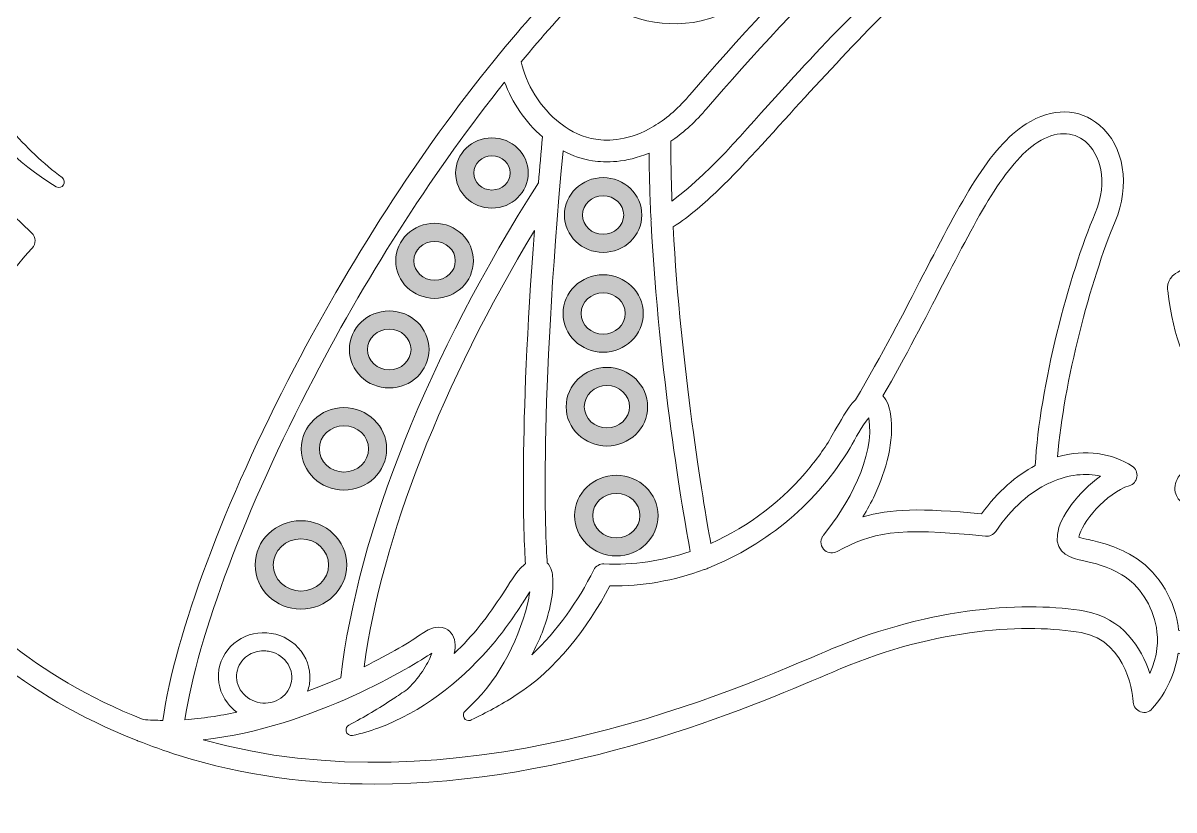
# Model space of a CAD drawing. Extents: x 1745 to 2766, y 1 to 1010.
# Drawn here: x 2128.6 to 2446.5, y 293.1 to 510.3 of the extents above; entities that cross this region are included whole.
import ezdxf

# ---------------------------------------------------------------- set-up
doc = ezdxf.new("R2010")
doc.units = 0
doc.header["$MEASUREMENT"] = 0
doc.layers.add('Layer 5', color=7, linetype='Continuous', lineweight=0)

# ---------------------------------------------------------------- blocks, each defined once
blk = doc.blocks.new('Block_0')
at = {"layer": 'Layer 5', "transparency": 33554687}
h = blk.add_hatch(color=7, dxfattribs=at)
h.dxf.hatch_style = 2
edge = h.paths.add_edge_path()
edge.add_spline(control_points=[(2258.12, 473.62), (2260.9, 473.62), (2263.15, 471.51), (2263.15, 468.92), (2263.15, 466.33), (2260.9, 464.22), (2258.12, 464.22), (2255.35, 464.22), (2253.09, 466.33), (2253.09, 468.92), (2253.09, 471.51), (2255.35, 473.62), (2258.12, 473.62)], knot_values=[0, 0, 0, 0, 1, 1, 1, 2, 2, 2, 3, 3, 3, 4, 4, 4, 4], degree=3, periodic=0)
edge = h.paths.add_edge_path()
edge.add_spline(control_points=[(2258.12, 459.22), (2263.65, 459.22), (2268.15, 463.57), (2268.15, 468.92), (2268.15, 474.27), (2263.65, 478.62), (2258.12, 478.62), (2252.59, 478.62), (2248.09, 474.27), (2248.09, 468.92), (2248.09, 463.57), (2252.59, 459.22), (2258.12, 459.22)], knot_values=[0, 0, 0, 0, 1, 1, 1, 2, 2, 2, 3, 3, 3, 4, 4, 4, 4], degree=3, periodic=0)
h = blk.add_hatch(color=7, dxfattribs=at)
h.dxf.hatch_style = 2
edge = h.paths.add_edge_path()
edge.add_spline(control_points=[(2288.83, 462.64), (2291.97, 462.64), (2294.52, 460.25), (2294.52, 457.31), (2294.52, 454.38), (2291.97, 451.99), (2288.83, 451.99), (2285.7, 451.99), (2283.15, 454.38), (2283.15, 457.31), (2283.15, 460.25), (2285.7, 462.64), (2288.83, 462.64)], knot_values=[0, 0, 0, 0, 1, 1, 1, 2, 2, 2, 3, 3, 3, 4, 4, 4, 4], degree=3, periodic=0)
edge = h.paths.add_edge_path()
edge.add_spline(control_points=[(2288.83, 446.99), (2294.73, 446.99), (2299.52, 451.62), (2299.52, 457.31), (2299.52, 463.01), (2294.73, 467.64), (2288.83, 467.64), (2282.94, 467.64), (2278.15, 463.01), (2278.15, 457.31), (2278.15, 451.62), (2282.94, 446.99), (2288.83, 446.99)], knot_values=[0, 0, 0, 0, 1, 1, 1, 2, 2, 2, 3, 3, 3, 4, 4, 4, 4], degree=3, periodic=0)
h = blk.add_hatch(color=7, dxfattribs=at)
h.dxf.hatch_style = 2
edge = h.paths.add_edge_path()
edge.add_spline(control_points=[(2242.28, 450.04), (2245.44, 450.04), (2248.01, 447.63), (2248.01, 444.67), (2248.01, 441.72), (2245.44, 439.31), (2242.28, 439.31), (2239.13, 439.31), (2236.56, 441.72), (2236.56, 444.67), (2236.56, 447.63), (2239.13, 450.04), (2242.28, 450.04)], knot_values=[0, 0, 0, 0, 1, 1, 1, 2, 2, 2, 3, 3, 3, 4, 4, 4, 4], degree=3, periodic=0)
edge = h.paths.add_edge_path()
edge.add_spline(control_points=[(2242.28, 434.31), (2248.2, 434.31), (2253.01, 438.96), (2253.01, 444.67), (2253.01, 450.39), (2248.2, 455.04), (2242.28, 455.04), (2236.37, 455.04), (2231.56, 450.39), (2231.56, 444.67), (2231.56, 438.96), (2236.37, 434.31), (2242.28, 434.31)], knot_values=[0, 0, 0, 0, 1, 1, 1, 2, 2, 2, 3, 3, 3, 4, 4, 4, 4], degree=3, periodic=0)
h = blk.add_hatch(color=7, dxfattribs=at)
h.dxf.hatch_style = 2
edge = h.paths.add_edge_path()
edge.add_spline(control_points=[(2288.83, 435.83), (2292.18, 435.83), (2294.91, 433.27), (2294.91, 430.13), (2294.91, 426.99), (2292.18, 424.44), (2288.83, 424.44), (2285.49, 424.44), (2282.76, 426.99), (2282.76, 430.13), (2282.76, 433.27), (2285.49, 435.83), (2288.83, 435.83)], knot_values=[0, 0, 0, 0, 1, 1, 1, 2, 2, 2, 3, 3, 3, 4, 4, 4, 4], degree=3, periodic=0)
edge = h.paths.add_edge_path()
edge.add_spline(control_points=[(2288.83, 419.44), (2294.94, 419.44), (2299.91, 424.24), (2299.91, 430.13), (2299.91, 436.03), (2294.94, 440.83), (2288.83, 440.83), (2282.73, 440.83), (2277.76, 436.03), (2277.76, 430.13), (2277.76, 424.24), (2282.73, 419.44), (2288.83, 419.44)], knot_values=[0, 0, 0, 0, 1, 1, 1, 2, 2, 2, 3, 3, 3, 4, 4, 4, 4], degree=3, periodic=0)
h = blk.add_hatch(color=7, dxfattribs=at)
h.dxf.hatch_style = 2
edge = h.paths.add_edge_path()
edge.add_spline(control_points=[(2229.77, 425.83), (2233.09, 425.83), (2235.78, 423.3), (2235.78, 420.19), (2235.78, 417.09), (2233.09, 414.56), (2229.77, 414.56), (2226.46, 414.56), (2223.76, 417.09), (2223.76, 420.19), (2223.76, 423.3), (2226.46, 425.83), (2229.77, 425.83)], knot_values=[0, 0, 0, 0, 1, 1, 1, 2, 2, 2, 3, 3, 3, 4, 4, 4, 4], degree=3, periodic=0)
edge = h.paths.add_edge_path()
edge.add_spline(control_points=[(2229.77, 409.56), (2235.84, 409.56), (2240.78, 414.33), (2240.78, 420.19), (2240.78, 426.06), (2235.84, 430.83), (2229.77, 430.83), (2223.7, 430.83), (2218.76, 426.06), (2218.76, 420.19), (2218.76, 414.33), (2223.7, 409.56), (2229.77, 409.56)], knot_values=[0, 0, 0, 0, 1, 1, 1, 2, 2, 2, 3, 3, 3, 4, 4, 4, 4], degree=3, periodic=0)
h = blk.add_hatch(color=7, dxfattribs=at)
h.dxf.hatch_style = 2
edge = h.paths.add_edge_path()
edge.add_spline(control_points=[(2289.87, 398.53), (2286.42, 398.53), (2283.62, 401.16), (2283.62, 404.39), (2283.62, 407.63), (2286.42, 410.26), (2289.87, 410.26), (2293.32, 410.26), (2296.12, 407.63), (2296.12, 404.39), (2296.12, 401.16), (2293.32, 398.53), (2289.87, 398.53)], knot_values=[0, 0, 0, 0, 1, 1, 1, 2, 2, 2, 3, 3, 3, 4, 4, 4, 4], degree=3, periodic=0)
edge = h.paths.add_edge_path()
edge.add_spline(control_points=[(2289.87, 415.26), (2283.67, 415.26), (2278.62, 410.39), (2278.62, 404.39), (2278.62, 398.4), (2283.67, 393.53), (2289.87, 393.53), (2296.07, 393.53), (2301.12, 398.4), (2301.12, 404.39), (2301.12, 410.39), (2296.07, 415.26), (2289.87, 415.26)], knot_values=[0, 0, 0, 0, 1, 1, 1, 2, 2, 2, 3, 3, 3, 4, 4, 4, 4], degree=3, periodic=0)
h = blk.add_hatch(color=7, dxfattribs=at)
h.dxf.hatch_style = 2
edge = h.paths.add_edge_path()
edge.add_spline(control_points=[(2217.26, 399.13), (2221.01, 399.13), (2224.05, 396.26), (2224.05, 392.74), (2224.05, 389.22), (2221.01, 386.36), (2217.26, 386.36), (2213.52, 386.36), (2210.47, 389.22), (2210.47, 392.74), (2210.47, 396.26), (2213.52, 399.13), (2217.26, 399.13)], knot_values=[0, 0, 0, 0, 1, 1, 1, 2, 2, 2, 3, 3, 3, 4, 4, 4, 4], degree=3, periodic=0)
edge = h.paths.add_edge_path()
edge.add_spline(control_points=[(2217.26, 381.36), (2223.76, 381.36), (2229.05, 386.47), (2229.05, 392.74), (2229.05, 399.02), (2223.76, 404.13), (2217.26, 404.13), (2210.76, 404.13), (2205.47, 399.02), (2205.47, 392.74), (2205.47, 386.47), (2210.76, 381.36), (2217.26, 381.36)], knot_values=[0, 0, 0, 0, 1, 1, 1, 2, 2, 2, 3, 3, 3, 4, 4, 4, 4], degree=3, periodic=0)
h = blk.add_hatch(color=7, dxfattribs=at)
h.dxf.hatch_style = 2
edge = h.paths.add_edge_path()
edge.add_spline(control_points=[(2292.48, 368.2), (2288.88, 368.2), (2285.95, 370.95), (2285.95, 374.33), (2285.95, 377.72), (2288.88, 380.47), (2292.48, 380.47), (2296.08, 380.47), (2299.01, 377.72), (2299.01, 374.33), (2299.01, 370.95), (2296.08, 368.2), (2292.48, 368.2)], knot_values=[0, 0, 0, 0, 1, 1, 1, 2, 2, 2, 3, 3, 3, 4, 4, 4, 4], degree=3, periodic=0)
edge = h.paths.add_edge_path()
edge.add_spline(control_points=[(2292.48, 385.47), (2286.12, 385.47), (2280.95, 380.47), (2280.95, 374.33), (2280.95, 368.19), (2286.12, 363.2), (2292.48, 363.2), (2298.84, 363.2), (2304.01, 368.19), (2304.01, 374.33), (2304.01, 380.47), (2298.84, 385.47), (2292.48, 385.47)], knot_values=[0, 0, 0, 0, 1, 1, 1, 2, 2, 2, 3, 3, 3, 4, 4, 4, 4], degree=3, periodic=0)
h = blk.add_hatch(color=7, dxfattribs=at)
h.dxf.hatch_style = 2
edge = h.paths.add_edge_path()
edge.add_spline(control_points=[(2205.38, 367.91), (2209.6, 367.91), (2213.03, 364.68), (2213.03, 360.7), (2213.03, 356.73), (2209.6, 353.5), (2205.38, 353.5), (2201.17, 353.5), (2197.73, 356.73), (2197.73, 360.7), (2197.73, 364.68), (2201.17, 367.91), (2205.38, 367.91)], knot_values=[0, 0, 0, 0, 1, 1, 1, 2, 2, 2, 3, 3, 3, 4, 4, 4, 4], degree=3, periodic=0)
edge = h.paths.add_edge_path()
edge.add_spline(control_points=[(2205.38, 348.5), (2212.36, 348.5), (2218.03, 353.98), (2218.03, 360.7), (2218.03, 367.43), (2212.36, 372.91), (2205.38, 372.91), (2198.41, 372.91), (2192.73, 367.43), (2192.73, 360.7), (2192.73, 353.98), (2198.41, 348.5), (2205.38, 348.5)], knot_values=[0, 0, 0, 0, 1, 1, 1, 2, 2, 2, 3, 3, 3, 4, 4, 4, 4], degree=3, periodic=0)
at = {"layer": 'Layer 5'}
for points, knots in [([(2578.03, 451.55), (2585.62, 461.12), (2589.46, 468.07), (2589.46, 472.27), (2589.46, 472.99), (2589.24, 474.36), (2587.74, 475.44), (2584.27, 477.95), (2574.34, 477.73), (2564.12, 475.17), (2568.3, 489.97), (2568.24, 500.58), (2563.78, 502.82), (2559.49, 504.96), (2547.41, 497.19), (2540.15, 491.74), (2537.29, 504.45), (2532.24, 513.95), (2527.26, 515.54), (2525.33, 516.16), (2523.4, 515.69), (2521.97, 514.27), (2518.28, 510.58), (2511.62, 496.43), (2508.29, 485.85), (2499.03, 495.47), (2495.26, 498.63), (2491.54, 498.1), (2488.69, 497.71), (2487.37, 495.2), (2486.93, 494.37), (2484.1, 488.99), (2479.65, 466.92), (2480.52, 450.2), (2477.56, 449.64), (2474.85, 449.12), (2472.37, 448.61), (2475.69, 460.91), (2478.22, 472.51), (2479.04, 489.25), (2479.96, 508.22), (2471.24, 529.82), (2456.82, 544.28), (2448.14, 552.97), (2433.5, 563.14), (2413.02, 562.18), (2373.56, 560.33), (2338.42, 519.96), (2312.76, 490.47), (2312.76, 490.47), (2312.43, 490.09), (2312.43, 490.09), (2309.14, 486.31), (2305.9, 483.66), (2302.84, 481.82), (2302.84, 481.82), (2302.84, 481.82), (2302.83, 481.82), (2296.11, 477.78), (2290.29, 477.69), (2286.82, 478.22), (2283.34, 478.74), (2280.08, 480.29), (2277.21, 482.47), (2277.14, 482.54), (2277.06, 482.59), (2276.98, 482.65), (2271.47, 486.93), (2267.46, 493.53), (2266.22, 499.65), (2271.94, 506.54), (2277.7, 513.01), (2283.48, 518.98), (2292.84, 512.31), (2304.35, 508.33), (2315.88, 510.92), (2330.38, 514.15), (2341.73, 527.17), (2344.2, 541.55), (2346.62, 557.49), (2338.02, 572.62), (2326.14, 582.79), (2326.18, 582.84), (2326.23, 582.88), (2326.26, 582.93), (2351.76, 625.05), (2363.72, 664.28), (2362.37, 701.84), (2362.43, 702.75), (2362.47, 703.67), (2362.49, 704.62), (2362.5, 705.11), (2362.37, 705.57), (2362.17, 705.98), (2361.43, 717.96), (2359.34, 729.76), (2355.88, 741.43), (2343.73, 782.44), (2318.44, 811.09), (2284.53, 824.24), (2284.36, 824.33), (2284.19, 824.42), (2284.02, 824.5), (2283.78, 824.61), (2283.52, 824.67), (2283.27, 824.72), (2274.14, 828.13), (2264.4, 830.44), (2254.13, 831.58), (2253.84, 831.65), (2253.55, 831.69), (2253.26, 831.67), (2244.67, 832.57), (2235.71, 832.64), (2226.43, 831.86), (2218.15, 839.36), (2208.36, 844.97), (2196.53, 849.07), (2179.82, 854.85), (2174.62, 856.01), (2172.31, 852.54), (2170.16, 849.32), (2173.68, 845.35), (2175.58, 843.22), (2178.3, 840.16), (2180.21, 835.94), (2182.22, 831.47), (2185.49, 824.22), (2189.15, 816.12), (2197.34, 810.29), (2192.61, 805.77), (2188.43, 801.86), (2184.67, 798.35), (2167.47, 782.28), (2160.36, 775.62), (2159.16, 764.42), (2158.2, 755.37), (2155.24, 752.66), (2144.26, 742.6), (2141.36, 739.95), (2138.08, 736.94), (2134.17, 733.21), (2130.78, 729.97), (2127.64, 727.08), (2124.86, 724.54), (2111.57, 712.33), (2104.25, 705.61), (2106.01, 693.13), (2106.52, 689.49), (2107.37, 686.26), (2108.46, 683.4), (2108.48, 683.34), (2108.5, 683.29), (2108.52, 683.24), (2112.01, 674.14), (2117.94, 669), (2123.29, 667.83), (2126.72, 667.07), (2126.89, 666.89), (2128.45, 665.21), (2128.59, 665.07), (2128.73, 664.92), (2128.88, 664.76), (2129.44, 663.82), (2130.34, 662.87), (2131.67, 662.01), (2131.95, 661.75), (2132.25, 661.49), (2132.57, 661.21), (2135.51, 658.64), (2138.31, 657.39), (2141.11, 657.39), (2141.45, 657.39), (2141.79, 657.41), (2142.13, 657.44), (2146.81, 657.95), (2150.32, 662), (2152.54, 665.01), (2153.96, 666.92), (2155.39, 668.62), (2156.72, 670.08), (2157.15, 667.49), (2158.08, 664.98), (2159.07, 662.73), (2160.89, 658.53), (2162.59, 654.66), (2163.91, 650.47), (2164.82, 647.51), (2165.13, 644.39), (2164.85, 641.3), (2164.5, 637.83), (2163.48, 634.26), (2161.8, 631.21), (2160.73, 629.63), (2161.5, 627.35), (2163.36, 626.82), (2164.84, 626.37), (2166.3, 625.87), (2167.81, 625.47), (2170.05, 624.94), (2172.57, 624.5), (2174.86, 624.37), (2174.86, 624.37), (2177.31, 624.37), (2177.31, 624.37), (2178.49, 624.34), (2179.82, 624.65), (2181.02, 624.77), (2190.08, 626.5), (2196.48, 634.25), (2197.65, 643.18), (2197.76, 644.02), (2197.81, 644.86), (2197.83, 645.69), (2199.46, 641.19), (2200.69, 636.51), (2201.84, 631.82), (2195.68, 627.26), (2188.15, 622.49), (2179.82, 617.22), (2148.32, 597.3), (2105.53, 570.23), (2090.38, 521.85), (2088.54, 523.51), (2086.67, 525.14), (2084.75, 526.67), (2070.05, 538.02), (2050.95, 540.66), (2034.21, 532.1), (2024.85, 527.13), (2016.89, 519.55), (2011.07, 510.75), (2007.3, 504.81), (2004.43, 498.66), (2001.54, 492.56), (1993.25, 475.13), (1984.94, 455.05), (1975.73, 438.12), (1969.44, 427.03), (1962.1, 415.45), (1951.12, 408.82), (1939.97, 402.07), (1926.42, 403.77), (1914.06, 406.44), (1913.31, 406.62), (1912.49, 406.5), (1911.79, 406.05), (1910.4, 405.17), (1909.99, 403.32), (1910.88, 401.93), (1912.62, 399.16), (1914.43, 396.41), (1916.48, 393.77), (1920.7, 388.38), (1925.98, 383.25), (1932.79, 381.14), (1934.4, 380.63), (1936.03, 380.3), (1937.66, 380.1), (1934.58, 375.29), (1932.04, 369.59), (1938.46, 366.51), (1941.78, 364.93), (1945.8, 366.85), (1948.79, 368.26), (1953.66, 370.73), (1958.2, 373.89), (1962.23, 377.59), (1961.47, 373.62), (1961.53, 369.41), (1962.18, 365.56), (1962.44, 363.5), (1964.79, 362.23), (1966.66, 363.15), (1985.33, 371.88), (2001.48, 392.08), (2005.4, 413.14), (2005.91, 411.69), (2006.49, 410.26), (2007.13, 408.86), (2012.16, 397.77), (2021.32, 388.72), (2032.31, 383.54), (2037.78, 380.92), (2043.66, 379.23), (2049.61, 378.38), (2050.54, 378.25), (2051.54, 378.56), (2052.23, 379.3), (2053.41, 380.55), (2053.27, 382.55), (2051.96, 383.65), (2045.16, 389.5), (2041.27, 397.65), (2039.25, 406.26), (2049.64, 394.17), (2065.4, 389.27), (2081.16, 388.91), (2082.7, 384.16), (2087.26, 372.24), (2097.63, 358.42), (2108.49, 343.97), (2127.86, 324.93), (2160.12, 312.23), (2160.15, 312.22), (2160.18, 312.2), (2160.21, 312.19), (2163.88, 310.75), (2167.71, 309.38), (2171.72, 308.12), (2189.68, 302.46), (2207.92, 300.2), (2225.64, 300.2), (2279.72, 300.2), (2329, 321.22), (2350.92, 330.57), (2352.11, 331.07), (2353.22, 331.55), (2354.26, 331.99), (2381.08, 343.33), (2406.23, 344.61), (2420.81, 342.02), (2434.09, 339.67), (2435.17, 323.51), (2435.21, 322.83), (2435.28, 321.61), (2436.08, 320.55), (2437.24, 320.15), (2438.4, 319.75), (2439.68, 320.11), (2440.48, 321.04), (2444.44, 325.64), (2446.86, 330.89), (2447.62, 336.33), (2459.08, 332.02), (2468.99, 330.33), (2477.47, 330.33), (2490.8, 330.33), (2500.61, 334.48), (2507.36, 339.07), (2517.01, 345.61), (2524.32, 355.69), (2528.44, 367.48), (2546.71, 356.86), (2562.53, 356.54), (2562.69, 356.54), (2564.21, 356.54), (2565.52, 357.3), (2566.29, 358.62), (2568.52, 362.46), (2564.97, 371), (2561.57, 377.55), (2577.41, 379.85), (2590.67, 385.84), (2591.48, 391.4), (2592.17, 396.1), (2588.54, 407.55), (2579.18, 415.89), (2595.98, 428.08), (2602.89, 438.14), (2603.25, 441.81), (2603.34, 442.71), (2603.17, 444.07), (2601.85, 445.48), (2599.03, 448.47), (2590.76, 451.26), (2578.03, 451.55)], [0, 0, 0, 0, 1, 1, 1, 2, 2, 2, 3, 3, 3, 4, 4, 4, 5, 5, 5, 6, 6, 6, 7, 7, 7, 8, 8, 8, 9, 9, 9, 10, 10, 10, 11, 11, 11, 12, 12, 12, 13, 13, 13, 14, 14, 14, 15, 15, 15, 16, 16, 16, 17, 17, 17, 18, 18, 18, 19, 19, 19, 20, 20, 20, 21, 21, 21, 22, 22, 22, 23, 23, 23, 24, 24, 24, 25, 25, 25, 26, 26, 26, 27, 27, 27, 28, 28, 28, 29, 29, 29, 30, 30, 30, 31, 31, 31, 32, 32, 32, 33, 33, 33, 34, 34, 34, 35, 35, 35, 36, 36, 36, 37, 37, 37, 38, 38, 38, 39, 39, 39, 40, 40, 40, 41, 41, 41, 42, 42, 42, 43, 43, 43, 44, 44, 44, 45, 45, 45, 46, 46, 46, 47, 47, 47, 48, 48, 48, 49, 49, 49, 50, 50, 50, 51, 51, 51, 52, 52, 52, 53, 53, 53, 54, 54, 54, 55, 55, 55, 56, 56, 56, 57, 57, 57, 58, 58, 58, 59, 59, 59, 60, 60, 60, 61, 61, 61, 62, 62, 62, 63, 63, 63, 64, 64, 64, 65, 65, 65, 66, 66, 66, 67, 67, 67, 68, 68, 68, 69, 69, 69, 70, 70, 70, 71, 71, 71, 72, 72, 72, 73, 73, 73, 74, 74, 74, 75, 75, 75, 76, 76, 76, 77, 77, 77, 78, 78, 78, 79, 79, 79, 80, 80, 80, 81, 81, 81, 82, 82, 82, 83, 83, 83, 84, 84, 84, 85, 85, 85, 86, 86, 86, 87, 87, 87, 88, 88, 88, 89, 89, 89, 90, 90, 90, 91, 91, 91, 92, 92, 92, 93, 93, 93, 94, 94, 94, 95, 95, 95, 96, 96, 96, 97, 97, 97, 98, 98, 98, 99, 99, 99, 100, 100, 100, 101, 101, 101, 102, 102, 102, 103, 103, 103, 104, 104, 104, 105, 105, 105, 106, 106, 106, 107, 107, 107, 108, 108, 108, 109, 109, 109, 110, 110, 110, 111, 111, 111, 112, 112, 112, 113, 113, 113, 114, 114, 114, 115, 115, 115, 116, 116, 116, 117, 117, 117, 118, 118, 118, 119, 119, 119, 120, 120, 120, 121, 121, 121, 122, 122, 122, 122]), ([(2167.21, 317.79), (2165.39, 317.8), (2163.58, 317.88), (2161.78, 318.03), (2131.27, 330.17), (2112.92, 348.13), (2102.61, 361.78), (2093.82, 373.43), (2089.37, 383.79), (2087.48, 389.01), (2091.77, 389.23), (2096.01, 389.77), (2100.08, 390.57), (2102.55, 390.94), (2103.5, 394.33), (2101.55, 395.93), (2099.91, 397.36), (2098.27, 398.78), (2096.67, 400.27), (2095.23, 401.57), (2093.53, 403.15), (2091.82, 404.71), (2097.49, 402.99), (2103.51, 402.41), (2109.41, 402.83), (2112.43, 403.05), (2115.45, 403.45), (2118.4, 404.19), (2120.55, 404.53), (2122.37, 405.82), (2121.75, 408.25), (2119.46, 416.6), (2115.48, 424.25), (2109.49, 429.25), (2119.28, 431.23), (2124.46, 441.07), (2131.12, 448.14), (2132.28, 449.34), (2132.22, 451.26), (2131, 452.4), (2127.98, 455.19), (2125.05, 458.19), (2121.82, 461.05), (2116.96, 465.32), (2110.27, 470.46), (2102.93, 469.51), (2101.06, 469.27), (2099.32, 468.71), (2097.7, 467.91), (2099.83, 470.99), (2101.91, 474.07), (2103.34, 477.69), (2106.64, 487.04), (2098.14, 491.45), (2090.58, 487.21), (2083.77, 483.65), (2080.21, 477.52), (2075.89, 471.71), (2070.11, 464.32), (2062.64, 457.9), (2053.1, 458.84), (2047.3, 459.09), (2042.25, 462.45), (2040.51, 468.15), (2038.69, 473.55), (2040.12, 480.49), (2045.19, 483.43), (2047.25, 484.66), (2049.57, 485.56), (2051.98, 485.6), (2053.64, 485.68), (2055.37, 485.31), (2056.91, 484.68), (2060.63, 483.07), (2063.43, 479.8), (2064.77, 475.94), (2065.38, 474.35), (2067.83, 474.89), (2067.68, 476.61), (2067.02, 484.51), (2060.13, 491.27), (2052.03, 491.44), (2038.24, 491.61), (2030.33, 478.79), (2034.73, 466.2), (2040.5, 449.46), (2061.74, 449.46), (2073.33, 460.14), (2076.78, 463.07), (2079.67, 466.42), (2082.35, 469.94), (2083.76, 471.86), (2085.28, 474.07), (2086.78, 475.85), (2089.5, 478.94), (2092.88, 482.21), (2096.78, 482.54), (2097.2, 482.54), (2097.46, 482.44), (2097.58, 482.38), (2097.68, 482.3), (2097.76, 482.29), (2097.84, 482.05), (2097.94, 481.87), (2097.91, 481.55), (2097.95, 481.33), (2097.9, 481.08), (2097.9, 480.84), (2097.85, 480.58), (2097.74, 480.17), (2097.59, 479.6), (2097.42, 479.21), (2094.11, 471.73), (2088.78, 464.92), (2086.95, 456.34), (2086.66, 455.06), (2087.92, 454.25), (2088.92, 454.58), (2089.11, 454.63), (2089.31, 454.71), (2089.49, 454.86), (2094.86, 459.2), (2101.07, 465.29), (2108.39, 462.66), (2114.89, 460.21), (2119.68, 454.91), (2124.69, 450.04), (2122.97, 448.13), (2121.3, 446.2), (2119.68, 444.32), (2116.6, 440.78), (2114.12, 437.7), (2110.18, 435.9), (2106.62, 434.51), (2103.07, 434.45), (2099.33, 434.43), (2096.72, 435.07), (2093.89, 435.34), (2090.81, 435.15), (2089.25, 435.08), (2088.85, 432.8), (2090.31, 432.2), (2093.5, 430.81), (2096.58, 429.68), (2099.41, 428.27), (2105.09, 425.49), (2109.66, 421.44), (2112.5, 415.71), (2113.47, 413.79), (2114.28, 411.75), (2115, 409.66), (2110.04, 408.79), (2104.87, 408.84), (2099.91, 409.45), (2093.68, 410.09), (2087.84, 412.16), (2081.74, 413.52), (2081.32, 413.62), (2080.88, 413.56), (2080.51, 413.33), (2080.51, 413.33), (2080.5, 413.33), (2080.5, 413.32), (2079.75, 412.93), (2079.47, 412), (2079.86, 411.26), (2082.02, 407.28), (2084.74, 403.79), (2087.73, 400.44), (2089.25, 398.73), (2090.86, 397.1), (2092.53, 395.53), (2080.33, 393.82), (2067.66, 395.29), (2056.6, 400.85), (2049.33, 404.58), (2042, 409.81), (2037.68, 416.77), (2037.48, 417.2), (2037.12, 417.54), (2036.66, 417.67), (2036.64, 417.68), (2036.63, 417.69), (2036.61, 417.7), (2035.81, 417.94), (2034.97, 417.48), (2034.73, 416.68), (2034.2, 414.92), (2033.93, 413.25), (2033.78, 411.52), (2033.32, 406.29), (2034.1, 401.04), (2035.91, 396.09), (2037.12, 392.62), (2038.93, 389.41), (2041.12, 386.47), (2022.52, 392.47), (2012.86, 407.37), (2006.16, 426.76), (2005.93, 427.4), (2005.4, 427.7), (2004.86, 427.73), (2004.74, 427.74), (2004.62, 427.74), (2004.49, 427.72), (2004.49, 427.72), (2004.49, 427.72), (2004.49, 427.72), (2003.91, 427.67), (2003.37, 427.32), (2003.19, 426.64), (2001.53, 420.58), (2000.04, 414.71), (1998.03, 408.98), (1992.75, 392.84), (1982.84, 379.1), (1968.04, 370.95), (1967.91, 374.65), (1968.4, 378.25), (1969.73, 381.83), (1970.92, 385.18), (1972.32, 388.39), (1973.54, 391.73), (1974.83, 394), (1975.96, 396.35), (1976.9, 398.78), (1977.52, 400.47), (1975.13, 401.65), (1974.19, 400.06), (1968.87, 391), (1960.96, 383.82), (1952.59, 377.69), (1949.1, 375.24), (1945.22, 372.51), (1941.06, 371.91), (1941.06, 371.91), (1941.02, 371.93), (1941.02, 371.93), (1940.73, 372.05), (1940.56, 372.18), (1940.46, 372.25), (1940.49, 372.55), (1940.6, 372.82), (1940.71, 373.15), (1941.92, 375.95), (1943.82, 378.46), (1945.64, 381.19), (1947.04, 383.1), (1945.46, 386.08), (1943.03, 385.89), (1932.69, 385), (1925.54, 391.4), (1919.9, 399.18), (1940.25, 395.84), (1955.66, 399.69), (1969.75, 417.92), (1978.19, 428.81), (1984.35, 441.05), (1990.12, 453.4), (1995.08, 464.08), (2002.08, 479.52), (2006.97, 490.01), (2009.82, 496.04), (2012.67, 502.09), (2016.11, 507.5), (2021.36, 515.41), (2028.54, 522.28), (2036.93, 526.75), (2053.54, 535.17), (2071.31, 531.04), (2084.85, 518.84), (2103.78, 502.3), (2115.74, 478.26), (2137.8, 465.14), (2139.57, 464.23), (2140.86, 466.5), (2139.45, 467.64), (2134.15, 471.56), (2129.43, 476.15), (2125.1, 481.12), (2120.79, 486.1), (2116.77, 491.39), (2112.75, 496.78), (2107.45, 503.82), (2101.64, 510.82), (2095.28, 517.19), (2108.94, 565.27), (2151.7, 592.34), (2183.03, 612.15), (2190.57, 616.92), (2197.47, 621.29), (2203.38, 625.53), (2203.48, 625.11), (2203.59, 624.69), (2203.69, 624.28), (2204.36, 621.64), (2205.06, 619.01), (2205.78, 616.38), (2196.8, 608.64), (2186.46, 600.52), (2174.48, 591.12), (2174.48, 591.12), (2173.58, 590.42), (2173.58, 590.42), (2158.64, 578.71), (2147.35, 568.82), (2138.92, 560.82), (2122.04, 544.79), (2115.87, 532.54), (2117.27, 531.66), (2117.77, 531.35), (2118.32, 531.21), (2118.86, 531.21), (2119.86, 531.21), (2127.32, 541.9), (2146.19, 559.39), (2154.09, 566.72), (2164.28, 575.5), (2177.29, 585.7), (2177.29, 585.7), (2178.18, 586.4), (2178.18, 586.4), (2189.16, 595.01), (2198.88, 602.65), (2207.52, 609.99), (2207.65, 609.49), (2207.79, 609), (2207.92, 608.5), (2212.27, 592.55), (2218.82, 576.93), (2228.18, 563.18), (2231.26, 558.57), (2234.65, 554.2), (2238, 549.92), (2238.39, 549.42), (2238.94, 549.04), (2239.6, 548.86), (2241.2, 548.44), (2242.85, 549.4), (2243.27, 551.01), (2244.62, 556.16), (2246.16, 561.29), (2247.81, 566.38), (2255.24, 551.13), (2264.44, 536.75), (2276.52, 524.77), (2277.24, 524.07), (2277.98, 523.39), (2278.75, 522.72), (2272.71, 516.45), (2266.67, 509.65), (2260.7, 502.39), (2260.67, 502.36), (2260.64, 502.32), (2260.61, 502.28), (2240.18, 477.47), (2220.46, 447.38), (2203.58, 415.08), (2184.21, 377.99), (2170.75, 341.93), (2167.21, 317.79)], [0, 0, 0, 0, 1, 1, 1, 2, 2, 2, 3, 3, 3, 4, 4, 4, 5, 5, 5, 6, 6, 6, 7, 7, 7, 8, 8, 8, 9, 9, 9, 10, 10, 10, 11, 11, 11, 12, 12, 12, 13, 13, 13, 14, 14, 14, 15, 15, 15, 16, 16, 16, 17, 17, 17, 18, 18, 18, 19, 19, 19, 20, 20, 20, 21, 21, 21, 22, 22, 22, 23, 23, 23, 24, 24, 24, 25, 25, 25, 26, 26, 26, 27, 27, 27, 28, 28, 28, 29, 29, 29, 30, 30, 30, 31, 31, 31, 32, 32, 32, 33, 33, 33, 34, 34, 34, 35, 35, 35, 36, 36, 36, 37, 37, 37, 38, 38, 38, 39, 39, 39, 40, 40, 40, 41, 41, 41, 42, 42, 42, 43, 43, 43, 44, 44, 44, 45, 45, 45, 46, 46, 46, 47, 47, 47, 48, 48, 48, 49, 49, 49, 50, 50, 50, 51, 51, 51, 52, 52, 52, 53, 53, 53, 54, 54, 54, 55, 55, 55, 56, 56, 56, 57, 57, 57, 58, 58, 58, 59, 59, 59, 60, 60, 60, 61, 61, 61, 62, 62, 62, 63, 63, 63, 64, 64, 64, 65, 65, 65, 66, 66, 66, 67, 67, 67, 68, 68, 68, 69, 69, 69, 70, 70, 70, 71, 71, 71, 72, 72, 72, 73, 73, 73, 74, 74, 74, 75, 75, 75, 76, 76, 76, 77, 77, 77, 78, 78, 78, 79, 79, 79, 80, 80, 80, 81, 81, 81, 82, 82, 82, 83, 83, 83, 84, 84, 84, 85, 85, 85, 86, 86, 86, 87, 87, 87, 88, 88, 88, 89, 89, 89, 90, 90, 90, 91, 91, 91, 92, 92, 92, 93, 93, 93, 94, 94, 94, 95, 95, 95, 96, 96, 96, 97, 97, 97, 98, 98, 98, 99, 99, 99, 100, 100, 100, 101, 101, 101, 102, 102, 102, 103, 103, 103, 104, 104, 104, 105, 105, 105, 106, 106, 106, 107, 107, 107, 108, 108, 108, 109, 109, 109, 110, 110, 110, 111, 111, 111, 112, 112, 112, 113, 113, 113, 114, 114, 114, 115, 115, 115, 116, 116, 116, 117, 117, 117, 118, 118, 118, 119, 119, 119, 120, 120, 120, 120]), ([(2526.68, 424.17), (2526.57, 423.77), (2526.56, 423.39), (2526.62, 423.02), (2526.08, 412.54), (2526.05, 401.7), (2526.21, 390.94), (2526.44, 375.7), (2520.72, 355.37), (2504, 344.03), (2489.57, 334.25), (2470.15, 333.81), (2447.74, 342.71), (2447.68, 343.27), (2447.61, 343.82), (2447.52, 344.38), (2446.22, 352.21), (2441.48, 359.41), (2435.13, 363.15), (2430.19, 366.06), (2425.81, 367.04), (2422.92, 367.69), (2421.96, 367.9), (2420.81, 368.15), (2420.23, 368.38), (2420.77, 372.23), (2427.82, 380.67), (2434.13, 382.57), (2435.25, 382.91), (2436.07, 383.86), (2436.24, 385.01), (2436.4, 386.16), (2435.89, 387.31), (2434.92, 387.95), (2429.42, 391.59), (2422, 392.73), (2414.34, 390.57), (2415.93, 410.92), (2423.5, 439.64), (2430.23, 455.51), (2434.46, 465.46), (2432.67, 476.42), (2425.89, 482.15), (2420.31, 486.87), (2412.75, 486.99), (2405.67, 482.47), (2395.32, 475.87), (2387.73, 461.15), (2377.24, 440.79), (2371.91, 430.45), (2365.88, 418.75), (2358.5, 406.29), (2356.11, 403.86), (2354.29, 400.16), (2352.84, 397.85), (2350.93, 394.25), (2348.62, 390.9), (2346, 387.74), (2338.64, 378.68), (2329.15, 371.35), (2318.56, 366.66), (2316.48, 378.22), (2310.23, 415.37), (2308.17, 454.03), (2312.84, 457.04), (2316.88, 460.59), (2320.7, 464.26), (2328.07, 471.32), (2337.57, 482.17), (2344.5, 489.78), (2360.03, 506.33), (2375.21, 524.22), (2395.54, 534.87), (2400.54, 537.45), (2405.84, 539.47), (2411.36, 540.57), (2412.14, 540.73), (2412.67, 541.46), (2412.56, 542.26), (2412.44, 543.08), (2411.68, 543.65), (2410.86, 543.53), (2404.96, 542.69), (2399.23, 540.88), (2393.82, 538.45), (2372.44, 528.43), (2355.62, 511.1), (2340.06, 493.81), (2330.14, 483.26), (2319.71, 470), (2307.84, 461.17), (2307.63, 466.7), (2307.51, 472.22), (2307.51, 477.68), (2310.58, 479.74), (2313.77, 482.49), (2316.95, 486.15), (2316.95, 486.15), (2317.29, 486.54), (2317.29, 486.54), (2342.24, 515.2), (2376.41, 554.46), (2413.3, 556.18), (2431.62, 557.03), (2444.75, 547.87), (2452.57, 540.04), (2465.85, 526.73), (2473.89, 506.91), (2473.04, 489.54), (2472.19, 472.06), (2469.38, 460.3), (2465.77, 447.21), (2447.85, 443.2), (2446.31, 440.98), (2445.4, 439.66), (2444.77, 438.74), (2444.53, 437.68), (2444.72, 436.65), (2444.76, 436.43), (2444.8, 436.06), (2444.86, 435.57), (2446.3, 423.96), (2449.89, 414.39), (2455.57, 406.99), (2454.45, 401.27), (2453.68, 395.97), (2453.3, 391.21), (2448.64, 386.63), (2446.08, 384.1), (2446.83, 380.8), (2447.45, 378.06), (2450.21, 376.77), (2452.83, 375.88), (2453.05, 375.8), (2453.29, 375.72), (2453.53, 375.65), (2455.69, 360.29), (2464.55, 352.19), (2479.31, 352.19), (2479.6, 352.19), (2479.9, 352.19), (2480.19, 352.2), (2496.7, 352.55), (2508.13, 360.13), (2514.41, 374.79), (2514.59, 375.07), (2514.71, 375.37), (2514.79, 375.69), (2517.4, 382.12), (2519.06, 389.86), (2519.75, 398.9), (2519.88, 399.35), (2519.92, 399.82), (2519.84, 400.29), (2519.87, 400.8), (2519.91, 401.3), (2519.93, 401.82), (2521, 422.36), (2522.82, 442.12), (2531.26, 457.98), (2528.7, 447.64), (2527.34, 436.15), (2526.68, 424.17)], [0, 0, 0, 0, 1, 1, 1, 2, 2, 2, 3, 3, 3, 4, 4, 4, 5, 5, 5, 6, 6, 6, 7, 7, 7, 8, 8, 8, 9, 9, 9, 10, 10, 10, 11, 11, 11, 12, 12, 12, 13, 13, 13, 14, 14, 14, 15, 15, 15, 16, 16, 16, 17, 17, 17, 18, 18, 18, 19, 19, 19, 20, 20, 20, 21, 21, 21, 22, 22, 22, 23, 23, 23, 24, 24, 24, 25, 25, 25, 26, 26, 26, 27, 27, 27, 28, 28, 28, 29, 29, 29, 30, 30, 30, 31, 31, 31, 32, 32, 32, 33, 33, 33, 34, 34, 34, 35, 35, 35, 36, 36, 36, 37, 37, 37, 38, 38, 38, 39, 39, 39, 40, 40, 40, 41, 41, 41, 42, 42, 42, 43, 43, 43, 44, 44, 44, 45, 45, 45, 46, 46, 46, 47, 47, 47, 48, 48, 48, 49, 49, 49, 50, 50, 50, 51, 51, 51, 52, 52, 52, 53, 53, 53, 54, 54, 54, 54]), ([(2208.9, 412.3), (2224.59, 442.33), (2242.75, 470.4), (2261.62, 494), (2263.65, 488.48), (2267.3, 483), (2272.1, 478.89), (2271.69, 474.53), (2271.3, 470.29), (2270.95, 466.19), (2240.54, 418.43), (2221.2, 370.02), (2216.36, 329.57), (2213.47, 328.3), (2210.42, 327.05), (2207.23, 325.86), (2207.44, 326.47), (2207.61, 327.1), (2207.72, 327.75), (2208.24, 330.99), (2207.42, 334.24), (2205.41, 336.91), (2203.42, 339.54), (2200.5, 341.29), (2197.19, 341.82), (2193.88, 342.36), (2190.55, 341.63), (2187.83, 339.76), (2185.08, 337.87), (2183.28, 335.04), (2182.75, 331.8), (2182.22, 328.57), (2183.04, 325.31), (2185.06, 322.65), (2185.81, 321.65), (2186.7, 320.79), (2187.69, 320.06), (2182.95, 319.05), (2178.13, 318.31), (2173.31, 317.98), (2176.98, 341.46), (2190.1, 376.3), (2208.9, 412.3)], [0, 0, 0, 0, 1, 1, 1, 2, 2, 2, 3, 3, 3, 4, 4, 4, 5, 5, 5, 6, 6, 6, 7, 7, 7, 8, 8, 8, 9, 9, 9, 10, 10, 10, 11, 11, 11, 12, 12, 12, 13, 13, 13, 14, 14, 14, 14]), ([(2368.2, 402.37), (2367.97, 404.07), (2367.34, 406.09), (2366.09, 407.37), (2372.46, 418.43), (2377.8, 428.78), (2382.57, 438.04), (2392.26, 456.83), (2399.91, 471.68), (2408.89, 477.41), (2413.72, 480.49), (2418.5, 480.55), (2422.02, 477.57), (2425.94, 474.25), (2428.45, 466.67), (2424.71, 457.85), (2417.49, 440.84), (2409.29, 409.81), (2408.16, 388.12), (2402.94, 385.4), (2397.81, 381.05), (2393.3, 374.8), (2376.61, 376.43), (2368.01, 376.24), (2360.58, 374), (2361.77, 375.96), (2362.86, 377.97), (2363.84, 380.05), (2367.02, 386.95), (2369.28, 394.64), (2368.2, 402.37)], [0, 0, 0, 0, 1, 1, 1, 2, 2, 2, 3, 3, 3, 4, 4, 4, 5, 5, 5, 6, 6, 6, 7, 7, 7, 8, 8, 8, 9, 9, 9, 10, 10, 10, 10]), ([(2258.12, 459.22), (2263.65, 459.22), (2268.15, 463.57), (2268.15, 468.92), (2268.15, 474.27), (2263.65, 478.62), (2258.12, 478.62), (2252.59, 478.62), (2248.09, 474.27), (2248.09, 468.92), (2248.09, 463.57), (2252.59, 459.22), (2258.12, 459.22)], [0, 0, 0, 0, 1, 1, 1, 2, 2, 2, 3, 3, 3, 4, 4, 4, 4]), ([(2258.12, 473.62), (2260.9, 473.62), (2263.15, 471.51), (2263.15, 468.92), (2263.15, 466.33), (2260.9, 464.22), (2258.12, 464.22), (2255.35, 464.22), (2253.09, 466.33), (2253.09, 468.92), (2253.09, 471.51), (2255.35, 473.62), (2258.12, 473.62)], [0, 0, 0, 0, 1, 1, 1, 2, 2, 2, 3, 3, 3, 4, 4, 4, 4]), ([(2277.76, 475.02), (2280.3, 473.68), (2283.04, 472.72), (2285.93, 472.29), (2289.51, 471.75), (2295.08, 471.7), (2301.52, 474.42), (2301.57, 468.32), (2301.76, 462.14), (2302.06, 456), (2302.03, 455.68), (2302.05, 455.37), (2302.11, 455.06), (2304.19, 414.17), (2310.99, 374.72), (2312.86, 364.43), (2305.26, 361.84), (2297.21, 360.6), (2289.05, 361.01), (2287.91, 361.04), (2286.8, 360.43), (2286.25, 359.35), (2281.89, 350.6), (2276.21, 342.57), (2269.1, 335.9), (2271.26, 339.84), (2272.94, 344.05), (2273.99, 348.44), (2274.58, 350.98), (2275.03, 353.52), (2274.97, 356.45), (2274.85, 357.95), (2274.83, 359.34), (2273.7, 360.88), (2273.6, 361.01), (2273.49, 361.13), (2273.39, 361.24), (2272.87, 369), (2271.25, 404.31), (2277.76, 475.02)], [0, 0, 0, 0, 1, 1, 1, 2, 2, 2, 3, 3, 3, 4, 4, 4, 5, 5, 5, 6, 6, 6, 7, 7, 7, 8, 8, 8, 9, 9, 9, 10, 10, 10, 11, 11, 11, 12, 12, 12, 13, 13, 13, 13]), ([(2288.83, 446.99), (2294.73, 446.99), (2299.52, 451.62), (2299.52, 457.31), (2299.52, 463.01), (2294.73, 467.64), (2288.83, 467.64), (2282.94, 467.64), (2278.15, 463.01), (2278.15, 457.31), (2278.15, 451.62), (2282.94, 446.99), (2288.83, 446.99)], [0, 0, 0, 0, 1, 1, 1, 2, 2, 2, 3, 3, 3, 4, 4, 4, 4]), ([(2288.83, 462.64), (2291.97, 462.64), (2294.52, 460.25), (2294.52, 457.31), (2294.52, 454.38), (2291.97, 451.99), (2288.83, 451.99), (2285.7, 451.99), (2283.15, 454.38), (2283.15, 457.31), (2283.15, 460.25), (2285.7, 462.64), (2288.83, 462.64)], [0, 0, 0, 0, 1, 1, 1, 2, 2, 2, 3, 3, 3, 4, 4, 4, 4]), ([(2242.28, 434.31), (2248.2, 434.31), (2253.01, 438.96), (2253.01, 444.67), (2253.01, 450.39), (2248.2, 455.04), (2242.28, 455.04), (2236.37, 455.04), (2231.56, 450.39), (2231.56, 444.67), (2231.56, 438.96), (2236.37, 434.31), (2242.28, 434.31)], [0, 0, 0, 0, 1, 1, 1, 2, 2, 2, 3, 3, 3, 4, 4, 4, 4]), ([(2267.38, 361.05), (2267.26, 360.95), (2267.14, 360.85), (2267.02, 360.75), (2264.52, 358.59), (2262.89, 355.34), (2261.09, 352.71), (2257.21, 346.72), (2252.85, 341.1), (2247.7, 336.22), (2248.19, 338.53), (2247.99, 340.55), (2246.82, 341.97), (2246.15, 342.78), (2243.62, 345.13), (2238.89, 341.8), (2235.75, 339.59), (2230.08, 336.16), (2222.8, 332.58), (2227.85, 368.58), (2244.36, 410.8), (2269.88, 453.08), (2265.58, 397.04), (2266.87, 368.6), (2267.38, 361.05)], [0, 0, 0, 0, 1, 1, 1, 2, 2, 2, 3, 3, 3, 4, 4, 4, 5, 5, 5, 6, 6, 6, 7, 7, 7, 8, 8, 8, 8]), ([(2242.28, 450.04), (2245.44, 450.04), (2248.01, 447.63), (2248.01, 444.67), (2248.01, 441.72), (2245.44, 439.31), (2242.28, 439.31), (2239.13, 439.31), (2236.56, 441.72), (2236.56, 444.67), (2236.56, 447.63), (2239.13, 450.04), (2242.28, 450.04)], [0, 0, 0, 0, 1, 1, 1, 2, 2, 2, 3, 3, 3, 4, 4, 4, 4]), ([(2288.83, 419.44), (2294.94, 419.44), (2299.91, 424.24), (2299.91, 430.13), (2299.91, 436.03), (2294.94, 440.83), (2288.83, 440.83), (2282.73, 440.83), (2277.76, 436.03), (2277.76, 430.13), (2277.76, 424.24), (2282.73, 419.44), (2288.83, 419.44)], [0, 0, 0, 0, 1, 1, 1, 2, 2, 2, 3, 3, 3, 4, 4, 4, 4]), ([(2288.83, 435.83), (2292.18, 435.83), (2294.91, 433.27), (2294.91, 430.13), (2294.91, 426.99), (2292.18, 424.44), (2288.83, 424.44), (2285.49, 424.44), (2282.76, 426.99), (2282.76, 430.13), (2282.76, 433.27), (2285.49, 435.83), (2288.83, 435.83)], [0, 0, 0, 0, 1, 1, 1, 2, 2, 2, 3, 3, 3, 4, 4, 4, 4]), ([(2229.77, 409.56), (2235.84, 409.56), (2240.78, 414.33), (2240.78, 420.19), (2240.78, 426.06), (2235.84, 430.83), (2229.77, 430.83), (2223.7, 430.83), (2218.76, 426.06), (2218.76, 420.19), (2218.76, 414.33), (2223.7, 409.56), (2229.77, 409.56)], [0, 0, 0, 0, 1, 1, 1, 2, 2, 2, 3, 3, 3, 4, 4, 4, 4]), ([(2229.77, 425.83), (2233.09, 425.83), (2235.78, 423.3), (2235.78, 420.19), (2235.78, 417.09), (2233.09, 414.56), (2229.77, 414.56), (2226.46, 414.56), (2223.76, 417.09), (2223.76, 420.19), (2223.76, 423.3), (2226.46, 425.83), (2229.77, 425.83)], [0, 0, 0, 0, 1, 1, 1, 2, 2, 2, 3, 3, 3, 4, 4, 4, 4]), ([(2289.87, 415.26), (2283.67, 415.26), (2278.62, 410.39), (2278.62, 404.39), (2278.62, 398.4), (2283.67, 393.53), (2289.87, 393.53), (2296.07, 393.53), (2301.12, 398.4), (2301.12, 404.39), (2301.12, 410.39), (2296.07, 415.26), (2289.87, 415.26)], [0, 0, 0, 0, 1, 1, 1, 2, 2, 2, 3, 3, 3, 4, 4, 4, 4]), ([(2289.87, 398.53), (2286.42, 398.53), (2283.62, 401.16), (2283.62, 404.39), (2283.62, 407.63), (2286.42, 410.26), (2289.87, 410.26), (2293.32, 410.26), (2296.12, 407.63), (2296.12, 404.39), (2296.12, 401.16), (2293.32, 398.53), (2289.87, 398.53)], [0, 0, 0, 0, 1, 1, 1, 2, 2, 2, 3, 3, 3, 4, 4, 4, 4]), ([(2217.26, 381.36), (2223.76, 381.36), (2229.05, 386.47), (2229.05, 392.74), (2229.05, 399.02), (2223.76, 404.13), (2217.26, 404.13), (2210.76, 404.13), (2205.47, 399.02), (2205.47, 392.74), (2205.47, 386.47), (2210.76, 381.36), (2217.26, 381.36)], [0, 0, 0, 0, 1, 1, 1, 2, 2, 2, 3, 3, 3, 4, 4, 4, 4]), ([(2439.76, 330.73), (2437.47, 337.94), (2432.21, 346.09), (2421.86, 347.93), (2406.43, 350.67), (2379.95, 349.37), (2351.92, 337.51), (2350.88, 337.07), (2349.76, 336.6), (2348.57, 336.09), (2320.68, 324.19), (2247.66, 293.05), (2178.4, 312.4), (2209.01, 315.89), (2236.57, 333.11), (2241.55, 336.37), (2240.74, 334.01), (2238.69, 330.26), (2234.85, 326.4), (2233.44, 325.47), (2232.07, 324.56), (2230.88, 323.75), (2226.91, 321.16), (2222.84, 318.69), (2218.64, 316.48), (2218.06, 316.18), (2217.72, 315.52), (2217.86, 314.84), (2218.02, 314.02), (2218.81, 313.49), (2219.63, 313.65), (2222.12, 314.13), (2224.52, 314.88), (2226.87, 315.75), (2238.7, 320.09), (2248.86, 328.07), (2257.18, 337.45), (2260.44, 341.22), (2263.44, 345.28), (2266.12, 349.44), (2266.77, 350.43), (2267.71, 351.94), (2268.59, 353.26), (2268.42, 352.14), (2268.17, 351.01), (2267.92, 349.89), (2265.11, 338.71), (2259.43, 328.25), (2250.72, 320.36), (2250.18, 319.89), (2250.05, 319.09), (2250.43, 318.45), (2250.79, 317.87), (2251.49, 317.62), (2252.12, 317.79), (2252.13, 317.8), (2252.15, 317.8), (2252.17, 317.8), (2252.21, 317.82), (2252.26, 317.84), (2252.3, 317.85), (2252.34, 317.87), (2252.39, 317.88), (2252.43, 317.9), (2256.51, 319.94), (2260.61, 322.06), (2264.55, 324.62), (2275.96, 331.9), (2284.41, 343.11), (2290.71, 354.95), (2299.65, 354.76), (2308.46, 356.37), (2316.75, 359.46), (2316.79, 359.46), (2316.82, 359.46), (2316.86, 359.47), (2317.28, 359.55), (2317.65, 359.71), (2317.98, 359.93), (2334.11, 366.27), (2348.15, 378.16), (2357.03, 393.06), (2358.63, 395.77), (2360.16, 398.9), (2362.2, 401.35), (2363.98, 390.46), (2356.3, 377.06), (2349.66, 368.94), (2349.66, 368.94), (2349.66, 368.94), (2349.66, 368.94), (2349.58, 368.84), (2349.51, 368.73), (2349.44, 368.61), (2348.65, 367.35), (2348.89, 365.66), (2350.08, 364.7), (2351.06, 363.9), (2352.4, 363.83), (2353.44, 364.42), (2363.28, 369.64), (2369.03, 371.23), (2394.45, 368.66), (2395.55, 368.54), (2396.62, 369.05), (2397.24, 369.97), (2401.68, 376.56), (2406.82, 380.87), (2411.93, 383.29), (2412.17, 383.36), (2412.4, 383.46), (2412.61, 383.59), (2417.4, 385.69), (2422.14, 386.15), (2426.22, 385.22), (2420.04, 380.95), (2414.91, 373.9), (2414.27, 369.14), (2413.54, 363.63), (2418.21, 362.59), (2421.61, 361.83), (2424.44, 361.2), (2427.96, 360.41), (2432.08, 357.98), (2436.87, 355.16), (2440.6, 349.44), (2441.6, 343.4), (2442.14, 340.12), (2442.1, 335.62), (2439.76, 330.73)], [0, 0, 0, 0, 1, 1, 1, 2, 2, 2, 3, 3, 3, 4, 4, 4, 5, 5, 5, 6, 6, 6, 7, 7, 7, 8, 8, 8, 9, 9, 9, 10, 10, 10, 11, 11, 11, 12, 12, 12, 13, 13, 13, 14, 14, 14, 15, 15, 15, 16, 16, 16, 17, 17, 17, 18, 18, 18, 19, 19, 19, 20, 20, 20, 21, 21, 21, 22, 22, 22, 23, 23, 23, 24, 24, 24, 25, 25, 25, 26, 26, 26, 27, 27, 27, 28, 28, 28, 29, 29, 29, 30, 30, 30, 31, 31, 31, 32, 32, 32, 33, 33, 33, 34, 34, 34, 35, 35, 35, 36, 36, 36, 37, 37, 37, 38, 38, 38, 39, 39, 39, 40, 40, 40, 41, 41, 41, 42, 42, 42, 43, 43, 43, 43]), ([(2217.26, 399.13), (2221.01, 399.13), (2224.05, 396.26), (2224.05, 392.74), (2224.05, 389.22), (2221.01, 386.36), (2217.26, 386.36), (2213.52, 386.36), (2210.47, 389.22), (2210.47, 392.74), (2210.47, 396.26), (2213.52, 399.13), (2217.26, 399.13)], [0, 0, 0, 0, 1, 1, 1, 2, 2, 2, 3, 3, 3, 4, 4, 4, 4]), ([(2292.48, 385.47), (2286.12, 385.47), (2280.95, 380.47), (2280.95, 374.33), (2280.95, 368.19), (2286.12, 363.2), (2292.48, 363.2), (2298.84, 363.2), (2304.01, 368.19), (2304.01, 374.33), (2304.01, 380.47), (2298.84, 385.47), (2292.48, 385.47)], [0, 0, 0, 0, 1, 1, 1, 2, 2, 2, 3, 3, 3, 4, 4, 4, 4]), ([(2292.48, 368.2), (2288.88, 368.2), (2285.95, 370.95), (2285.95, 374.33), (2285.95, 377.72), (2288.88, 380.47), (2292.48, 380.47), (2296.08, 380.47), (2299.01, 377.72), (2299.01, 374.33), (2299.01, 370.95), (2296.08, 368.2), (2292.48, 368.2)], [0, 0, 0, 0, 1, 1, 1, 2, 2, 2, 3, 3, 3, 4, 4, 4, 4]), ([(2205.38, 348.5), (2212.36, 348.5), (2218.03, 353.98), (2218.03, 360.7), (2218.03, 367.43), (2212.36, 372.91), (2205.38, 372.91), (2198.41, 372.91), (2192.73, 367.43), (2192.73, 360.7), (2192.73, 353.98), (2198.41, 348.5), (2205.38, 348.5)], [0, 0, 0, 0, 1, 1, 1, 2, 2, 2, 3, 3, 3, 4, 4, 4, 4]), ([(2205.38, 367.91), (2209.6, 367.91), (2213.03, 364.68), (2213.03, 360.7), (2213.03, 356.73), (2209.6, 353.5), (2205.38, 353.5), (2201.17, 353.5), (2197.73, 356.73), (2197.73, 360.7), (2197.73, 364.68), (2201.17, 367.91), (2205.38, 367.91)], [0, 0, 0, 0, 1, 1, 1, 2, 2, 2, 3, 3, 3, 4, 4, 4, 4]), ([(2202.78, 328.56), (2202.48, 326.68), (2201.42, 325.03), (2199.8, 323.92), (2198.15, 322.79), (2196.12, 322.34), (2194.08, 322.67), (2192.04, 323), (2190.26, 324.06), (2189.05, 325.66), (2187.87, 327.23), (2187.38, 329.13), (2187.69, 331), (2187.99, 332.88), (2189.05, 334.53), (2190.67, 335.64), (2191.96, 336.53), (2193.49, 337), (2195.07, 337), (2195.51, 337), (2195.95, 336.96), (2196.39, 336.89), (2198.42, 336.56), (2200.21, 335.5), (2201.42, 333.9), (2202.6, 332.33), (2203.09, 330.43), (2202.78, 328.56)], [0, 0, 0, 0, 1, 1, 1, 2, 2, 2, 3, 3, 3, 4, 4, 4, 5, 5, 5, 6, 6, 6, 7, 7, 7, 8, 8, 8, 9, 9, 9, 9])]:
    blk.add_open_spline(points, degree=3, knots=knots, dxfattribs=at)

msp = doc.modelspace()

# ---------------------------------------------------------------- block references
at = {"layer": 'Layer 5'}
msp.add_blockref('Block_0', (0, 0), dxfattribs=at)

doc.saveas('drawing.dxf')
